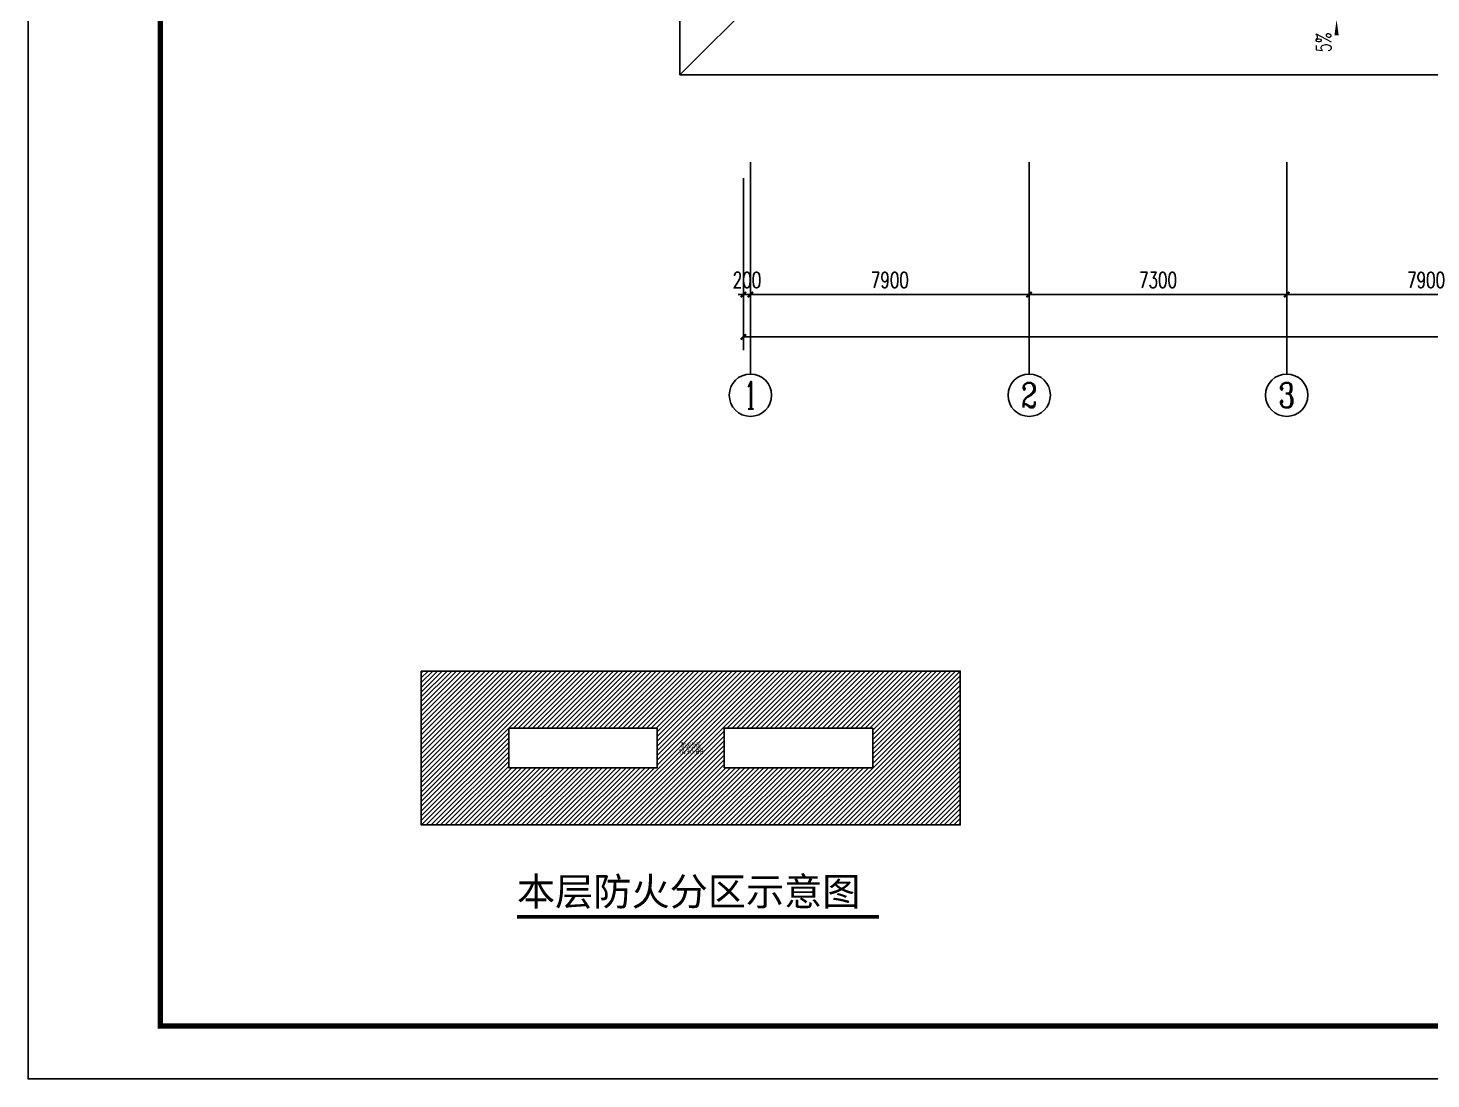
# Model space of a CAD drawing. Extents: x -70335 to 1144202, y 0 to 1100440.
# Drawn here: x -70335 to -30571, y 394160 to 423931 of the extents above; entities that cross this region are included whole.
import ezdxf
from ezdxf.enums import TextEntityAlignment as Align

# ---------------------------------------------------------------- set-up
doc = ezdxf.new("R2010")
doc.units = 0
doc.header["$LTSCALE"] = 1000
for name, color, linetype in [('2-房间名称', 7, 'Continuous'), ('3-建筑', 7, 'Continuous'), ('3-淡显', 8, 'Continuous'), ('AXIS_TEXT', 7, 'Continuous'), ('BTTK', 7, 'Continuous'), ('PUB_TITLE', 4, 'Continuous'), ('改过图层标记', 3, 'Continuous')]:
    doc.layers.add(name, color=color, linetype=linetype)
doc.layers.add('3-深度淡显', color=252, linetype='Continuous', lineweight=0)
doc.styles.add('_TCH_AXIS', font='COMPLEX', dxfattribs={"bigfont": 'GBCBIG'})
doc.styles.add('_TCH_DIM_T3', font='SIMPLEX', dxfattribs={"width": 0.705882, "bigfont": 'GBCBIG'})
doc.styles.add('A_DIM', font='simplex.shx', dxfattribs={"width": 0.7, "bigfont": 'gbcbig.shx'})
doc.styles.add('COMPLEX', font='COMPLEX')
doc.styles.add('HZ(TK)', font='geniso.shx', dxfattribs={"width": 0.9, "bigfont": 'hztxt.shx'})
doc.styles.get("Standard").update_dxf_attribs({"font": 'gbenor.shx', "bigfont": 'gbcbig.shx'})
doc.styles.add('图框', font='')
doc.styles.get('图框').set_extended_font_data('SimSun')
doc.dimstyles.new('_TCH_ARCH&&150', dxfattribs={"dimtxt": 446.25, "dimasz": 150, "dimexe": 375, "dimexo": 450, "dimgap": 189.375, "dimtad": 1, "dimdec": 0, "dimzin": 0, "dimdsep": 46, "dimtxsty": '_TCH_DIM_T3', "dimblk": 'ARCHTICK', "dimcen": 0.09, "dimclrt": 7, "dimazin": 2, "dimtfac": 1, "dimtdec": 0, "dimtix": 1, "dimtmove": 2, "dimatfit": 3, "dimfxl": 1, "dimtolj": 1, "dimtzin": 0, "dimarcsym": 0})

# ---------------------------------------------------------------- blocks, each defined once
blk = doc.blocks.new('vhtemplate_2019年新竖式图框_A1_1_2', base_point=(-420.5, 0))
at = {"layer": 'PUB_TITLE', "color": 7}
blk.add_lwpolyline([(-420.5, 594), (841, 594), (841, 0), (-420.5, 0)], close=True, dxfattribs=at)
at = {"layer": 'PUB_TITLE', "const_width": 1}
blk.add_lwpolyline([(-395.5, 10), (831, 10), (831, 584), (-395.5, 584)], close=True, dxfattribs=at)
at = {"layer": 'BTTK', "color": 4, "style": 'HZ(TK)', "width": 0.9}
for tag, p in [('合作单位', (796, 511.5)), ('建设单位', (796, 209.5)), ('工程名称', (796, 176.5)), ('子项名称', (806, 160)), ('图纸名称', (796, 141))]:
    blk.add_attdef(tag, text='', height=3.5, dxfattribs=at).set_placement(p, align=Align.MIDDLE_CENTER)
for tag, p in [('注册证书号', (808.5, 279)), ('注册印章号', (808.5, 271)), ('设计号', (806, 193)), ('图别', (789.75, 34)), ('图号', (822.25, 34)), ('版本号', (789.75, 26)), ('日期', (822.25, 26))]:
    blk.add_attdef(tag, text='', height=3.5, dxfattribs=at).set_placement(p, align=Align.MIDDLE)
blk = doc.blocks.new('_ArchTick')
at = {"color": 0, "linetype": 'ByBlock', "const_width": 0.4}
blk.add_lwpolyline([(-0.5, -0.5), (0.5, 0.5)], dxfattribs=at)
blk = doc.blocks.new('*D2365')
at = {"layer": '3-建筑', "color": 0, "lineweight": -2, "transparency": 16777216}
for p, q in [((-50058, 419680), (-50058, 416005)), ((-49858, 419680), (-49858, 416005)), ((-50058, 416380), (-50208, 416380)), ((-50058, 416380), (-49858, 416380)), ((-49858, 416380), (-49708, 416380))]:
    blk.add_line(p, q, dxfattribs=at)
at = {"layer": 'Defpoints', "color": 0, "transparency": 16777216}
for p in [(-50058, 420130), (-49858, 420130), (-49858, 416380)]:
    blk.add_point(p, dxfattribs=at)
at = {"layer": '3-建筑', "color": 0, "lineweight": -2, "transparency": 16777216, "xscale": 150, "yscale": 150, "zscale": 150}
blk.add_blockref('_ArchTick', (-50058, 416380), dxfattribs=at)
at = {"layer": '3-建筑', "color": 0, "lineweight": -2, "transparency": 16777216, "xscale": 150, "yscale": 150, "zscale": 150, "rotation": 180}
blk.add_blockref('_ArchTick', (-49858, 416380), dxfattribs=at)
at = {"layer": '3-建筑', "color": 7, "transparency": 16777216, "insert": (-49958, 416793), "char_height": 446.2, "attachment_point": 5, "style": '_TCH_DIM_T3'}
blk.add_mtext('\\A1;200', dxfattribs=at)
blk = doc.blocks.new('*D2366')
at = {"layer": '3-建筑', "color": 0, "lineweight": -2, "transparency": 16777216}
for p, q in [((-49858, 419680), (-49858, 416005)), ((-41958, 419680), (-41958, 416005)), ((-49858, 416380), (-41958, 416380))]:
    blk.add_line(p, q, dxfattribs=at)
at = {"layer": 'Defpoints', "color": 0, "transparency": 16777216}
for p in [(-49858, 420130), (-41958, 420130), (-41958, 416380)]:
    blk.add_point(p, dxfattribs=at)
at = {"layer": '3-建筑', "color": 0, "lineweight": -2, "transparency": 16777216, "xscale": 150, "yscale": 150, "zscale": 150, "rotation": 180}
blk.add_blockref('_ArchTick', (-49858, 416380), dxfattribs=at)
at = {"layer": '3-建筑', "color": 0, "lineweight": -2, "transparency": 16777216, "xscale": 150, "yscale": 150, "zscale": 150}
blk.add_blockref('_ArchTick', (-41958, 416380), dxfattribs=at)
at = {"layer": '3-建筑', "color": 7, "transparency": 16777216, "insert": (-45908, 416793), "char_height": 446.2, "attachment_point": 5, "style": '_TCH_DIM_T3'}
blk.add_mtext('\\A1;7900', dxfattribs=at)
blk = doc.blocks.new('*D2367')
at = {"layer": '3-建筑', "color": 0, "lineweight": -2, "transparency": 16777216}
for p, q in [((-41958, 419680), (-41958, 416005)), ((-34658, 419680), (-34658, 416005)), ((-41958, 416380), (-34658, 416380))]:
    blk.add_line(p, q, dxfattribs=at)
at = {"layer": 'Defpoints', "color": 0, "transparency": 16777216}
for p in [(-41958, 420130), (-34658, 420130), (-34658, 416380)]:
    blk.add_point(p, dxfattribs=at)
at = {"layer": '3-建筑', "color": 0, "lineweight": -2, "transparency": 16777216, "xscale": 150, "yscale": 150, "zscale": 150, "rotation": 180}
blk.add_blockref('_ArchTick', (-41958, 416380), dxfattribs=at)
at = {"layer": '3-建筑', "color": 0, "lineweight": -2, "transparency": 16777216, "xscale": 150, "yscale": 150, "zscale": 150}
blk.add_blockref('_ArchTick', (-34658, 416380), dxfattribs=at)
at = {"layer": '3-建筑', "color": 7, "transparency": 16777216, "insert": (-38308, 416793), "char_height": 446.2, "attachment_point": 5, "style": '_TCH_DIM_T3'}
blk.add_mtext('\\A1;7300', dxfattribs=at)
blk = doc.blocks.new('*D2368')
at = {"layer": '3-建筑', "color": 0, "lineweight": -2, "transparency": 16777216}
for p, q in [((-34658, 419680), (-34658, 416005)), ((-26758, 419680), (-26758, 416005)), ((-34658, 416380), (-26758, 416380))]:
    blk.add_line(p, q, dxfattribs=at)
at = {"layer": 'Defpoints', "color": 0, "transparency": 16777216}
for p in [(-34658, 420130), (-26758, 420130), (-26758, 416380)]:
    blk.add_point(p, dxfattribs=at)
at = {"layer": '3-建筑', "color": 0, "lineweight": -2, "transparency": 16777216, "xscale": 150, "yscale": 150, "zscale": 150, "rotation": 180}
blk.add_blockref('_ArchTick', (-34658, 416380), dxfattribs=at)
at = {"layer": '3-建筑', "color": 0, "lineweight": -2, "transparency": 16777216, "xscale": 150, "yscale": 150, "zscale": 150}
blk.add_blockref('_ArchTick', (-26758, 416380), dxfattribs=at)
at = {"layer": '3-建筑', "color": 7, "transparency": 16777216, "insert": (-30708, 416793), "char_height": 446.2, "attachment_point": 5, "style": '_TCH_DIM_T3'}
blk.add_mtext('\\A1;7900', dxfattribs=at)
blk = doc.blocks.new('*D2388')
at = {"layer": '3-建筑', "color": 0, "lineweight": -2, "transparency": 16777216}
for p, q in [((-50058, 419680), (-50058, 414805)), ((89142, 419680), (89142, 414805)), ((-50058, 415180), (89142, 415180))]:
    blk.add_line(p, q, dxfattribs=at)
at = {"layer": 'Defpoints', "color": 0, "transparency": 16777216}
for p in [(-50058, 420130), (89142, 420130), (89142, 415180)]:
    blk.add_point(p, dxfattribs=at)
at = {"layer": '3-建筑', "color": 0, "lineweight": -2, "transparency": 16777216, "xscale": 150, "yscale": 150, "zscale": 150, "rotation": 180}
blk.add_blockref('_ArchTick', (-50058, 415180), dxfattribs=at)
at = {"layer": '3-建筑', "color": 0, "lineweight": -2, "transparency": 16777216, "xscale": 150, "yscale": 150, "zscale": 150}
blk.add_blockref('_ArchTick', (89142, 415180), dxfattribs=at)
at = {"layer": '3-建筑', "color": 7, "transparency": 16777216, "insert": (19542, 415593), "char_height": 446.2, "attachment_point": 5, "style": '_TCH_DIM_T3'}
blk.add_mtext('\\A1;139200', dxfattribs=at)
blk = doc.blocks.new('_AXISO')
blk.add_circle((0, 0), 0.5)
at = {"layer": 'AXIS_TEXT', "style": 'COMPLEX', "width": 1.041667}
blk.add_attdef('A', text='', height=0.56, dxfattribs=at).set_placement((-0.25, -0.28), (0.25, -0.28), align=Align.FIT)

msp = doc.modelspace()

# ---------------------------------------------------------------- hatches: boundary and pattern name
at = {"layer": '3-淡显'}
h = msp.add_hatch(dxfattribs=at)
h.set_pattern_fill('ANSI31', color=256, scale=60)
h.set_pattern_definition([(45, (-1163862.66, -584921.04), (-67.351921, 67.351921), [])])
h.paths.add_polyline_path([(-43911.3, 405715.7), (-59191.3, 405715.7), (-59191.3, 401355.7), (-43911.3, 401355.7)])
h.paths.add_polyline_path([(-46391.3, 404095.7), (-46391.3, 402975.7), (-50601.3, 402975.7), (-50601.3, 404095.7)], flags=16)
h.paths.add_polyline_path([(-52501.3, 404095.7), (-52501.3, 402975.7), (-56711.3, 402975.7), (-56711.3, 404095.7)], flags=16)

# ---------------------------------------------------------------- linework, layer by layer
at = {"layer": '3-建筑'}
for p, q in [((-49858.3, 420130.1), (-49858.3, 414130.1)), ((-41958.3, 420130.1), (-41958.3, 414130.1)), ((-34658.3, 420130.1), (-34658.3, 414130.1))]:
    msp.add_line(p, q, dxfattribs=at)
msp.add_lwpolyline([(-24758.3, 456008.2), (-24758.3, 462908.2), (-51858.3, 462908.2), (-51858.3, 422608.2), (-24758.3, 422608.2), (-24758.3, 452608.2)], dxfattribs=at)
at = {"layer": '3-淡显'}
msp.add_line((-51858.3, 422608.2), (-49658.3, 424808.2), dxfattribs=at)
for points in [[(-59191.3, 405715.7), (-43911.3, 405715.7), (-43911.3, 401355.7), (-59191.3, 401355.7)], [(-56711.3, 404095.7), (-52501.3, 404095.7), (-52501.3, 402975.7), (-56711.3, 402975.7)], [(-50601.3, 404095.7), (-46391.3, 404095.7), (-46391.3, 402975.7), (-50601.3, 402975.7)]]:
    msp.add_lwpolyline(points, close=True, dxfattribs=at)
at = {"layer": '3-淡显', "const_width": 105}
msp.add_lwpolyline([(-56476.2, 398748.5), (-46215.7, 398748.5)], dxfattribs=at)
at = {"layer": '3-深度淡显'}
msp.add_lwpolyline([(-33245, 422750.1, 0, 0, 0), (-33245, 424173.9, 0, 120, 0), (-33245, 423723.9, 0, 0, 0)], format="xyseb", dxfattribs=at)

# ---------------------------------------------------------------- block references
at = {"layer": '3-建筑'}
ref = msp.add_blockref('_AXISO', (-49858.3, 413530.1), dxfattribs=dict(at, xscale=1200, yscale=1200, zscale=1200))
ref.add_attrib('A', '1', dxfattribs={"layer": 'AXIS_TEXT', "height": 772.1, "style": '_TCH_AXIS'}).set_placement((-50023.8, 413144), (-49692.9, 413144), align=Align.FIT)
ref = msp.add_blockref('_AXISO', (-41958.3, 413530.1), dxfattribs=dict(at, xscale=1200, yscale=1200, zscale=1200))
ref.add_attrib('A', '2', dxfattribs={"layer": 'AXIS_TEXT', "height": 698.9, "style": '_TCH_AXIS'}).set_placement((-42191.3, 413180.6), (-41725.3, 413180.6), align=Align.FIT)
ref = msp.add_blockref('_AXISO', (-34658.3, 413530.1), dxfattribs=dict(at, xscale=1200, yscale=1200, zscale=1200))
ref.add_attrib('A', '3', dxfattribs={"layer": 'AXIS_TEXT', "height": 698.9, "style": '_TCH_AXIS'}).set_placement((-34891.3, 413180.6), (-34425.3, 413180.6), align=Align.FIT)
at = {"layer": '改过图层标记', "xscale": 150, "yscale": 150, "zscale": 150}
msp.add_blockref('vhtemplate_2019年新竖式图框_A1_1_2', (-70334.9, 394160.1), dxfattribs=at)

# ---------------------------------------------------------------- texts
at = {"layer": '2-房间名称'}
for s, height, p in [('防火分区', 144.68, (-51832.3, 403525.4)), ('1430.88', 150, (-51889.8, 403355.8))]:
    msp.add_text(s, height=height, dxfattribs=at).set_placement(p)
at = {"layer": '2-房间名称', "style": '图框'}
msp.add_text('本层防火分区示意图', height=793.04, dxfattribs=at).set_placement((-56476.2, 399073.7))
at = {"layer": '3-深度淡显', "color": 7, "style": 'A_DIM', "width": 0.7}
msp.add_text('5%', height=420, rotation=90, dxfattribs=at).set_placement((-33402.5, 423247.2))

# ---------------------------------------------------------------- dimensions: what is measured, and where the dimension line sits
at = {"layer": '3-建筑'}
for p1, p2, distance, picture, middle in [((-50058.3, 420130.1), (-49858.3, 420130.1), -3750, '*D2365', (-49958.3, 416792.6)), ((-50058.3, 420130.1), (89141.7, 420130.1), -4950, '*D2388', (19541.7, 415592.6)), ((-49858.3, 420130.1), (-41958.3, 420130.1), -3750, '*D2366', (-45908.3, 416792.6)), ((-41958.3, 420130.1), (-34658.3, 420130.1), -3750, '*D2367', (-38308.3, 416792.6)), ((-34658.3, 420130.1), (-26758.3, 420130.1), -3750, '*D2368', (-30708.3, 416792.6))]:
    dim = msp.add_aligned_dim(p1=p1, p2=p2, distance=distance, dimstyle='_TCH_ARCH&&150', dxfattribs=at)
    dim.commit()
    dim.dimension.update_dxf_attribs({"geometry": picture, "text_midpoint": middle})

doc.saveas('drawing.dxf')
